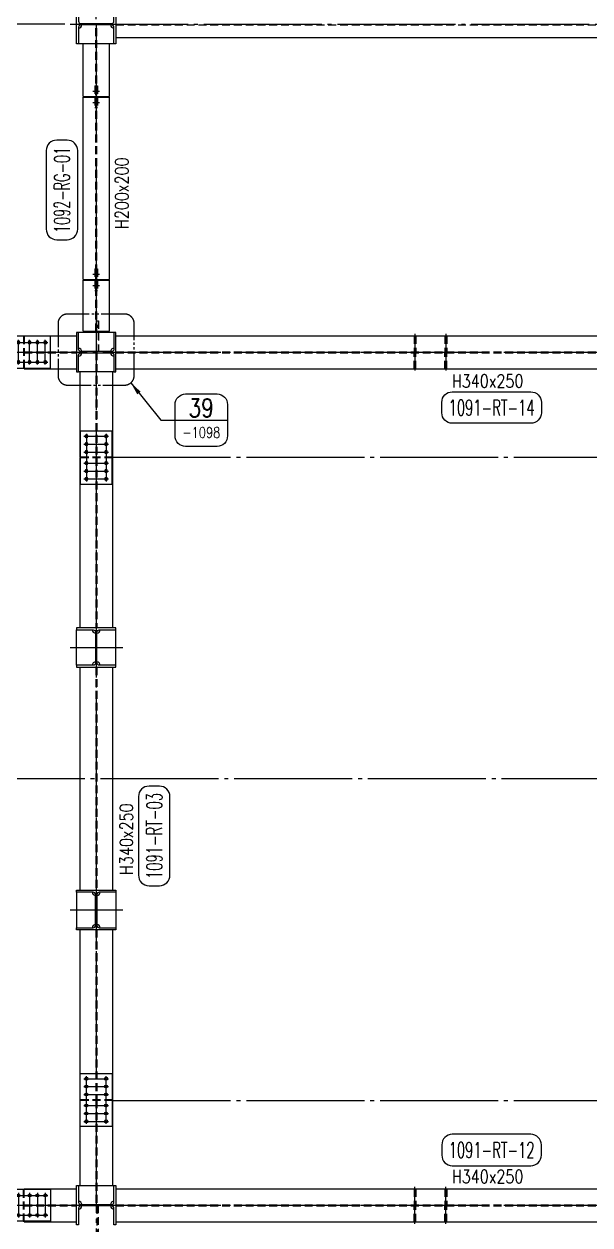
# Model space of a CAD drawing. Header units: millimetres. Extents: x 0 to 232280, y -26939 to 23794.
# Drawn here: x 106419 to 110736, y 10058 to 19212 of the extents above; entities that cross this region are included whole.
import ezdxf
from ezdxf.enums import TextEntityAlignment as Align

# ---------------------------------------------------------------- set-up
doc = ezdxf.new("R2010")
doc.units = ezdxf.units.MM
doc.header["$LTSCALE"] = 30
for name, pattern in [('JNK-CENTER', [34, 30, -1.5, 1, -1.5]), ('JNK-HIDDEN', [3, 2, -1]), ('PH2', [15, 10, -1, 1, -1, 1, -1])]:
    doc.linetypes.add(name, pattern=pattern)
for name, color, linetype in [('CEN-R', 1, 'JNK-CENTER'), ('CON-G', 3, 'Continuous'), ('CON-W', 7, 'Continuous'), ('CON-Y', 2, 'Continuous'), ('det', 2, 'PH2'), ('Dim-W', 7, 'Continuous'), ('HID-Y', 2, 'JNK-HIDDEN'), ('STL-OBJT', 7, 'Continuous')]:
    doc.layers.add(name, color=color, linetype=linetype)
doc.styles.add('SIMPLEX', font='simplex.shx', dxfattribs={"width": 0.8})
doc.dimstyles.new('DIM40', dxfattribs={"dimscale": 40, "dimtxt": 2.5, "dimasz": 2.5, "dimexe": 1, "dimexo": 1, "dimgap": 1, "dimtad": 1, "dimdec": 0, "dimdsep": 46, "dimtxsty": 'SIMPLEX', "dimcen": 0, "dimclrd": 7, "dimclre": 7, "dimclrt": 2, "dimadec": 1, "dimazin": 2, "dimtfac": 1, "dimtdec": 0, "dimtix": 1, "dimtmove": 2, "dimatfit": 2, "dimfxl": 1, "dimtolj": 1, "dimtzin": 0, "dimarcsym": 1})

# ---------------------------------------------------------------- blocks, each defined once
blk = doc.blocks.new('f21222')
at = {"layer": 'CEN-R'}
for p, q in [((319724.8, -21670.5), (320088.1, -21670.5)), ((319744, -21651.3), (319744, -21839.7)), ((319804, -21651.3), (319804, -21839.7)), ((319864, -21651.3), (319864, -21839.7)), ((319949, -21651.3), (319949, -21839.7)), ((320009, -21651.3), (320009, -21839.7)), ((320069, -21651.3), (320069, -21839.7)), ((319724.8, -21820.5), (320088.1, -21820.5))]:
    blk.add_line(p, q, dxfattribs=at)
at = {"layer": 'CON-G'}
for p, q in [((319904, -21620.5), (319904, -21623.5)), ((319909, -21620.5), (319909, -21623.5)), ((319904, -21867.5), (319904, -21870.5)), ((319909, -21867.5), (319909, -21870.5))]:
    blk.add_line(p, q, dxfattribs=at)
blk.add_lwpolyline([(319704, -21623.5), (320109, -21623.5), (320109, -21867.5), (319704, -21867.5)], close=True, dxfattribs=at)
for centre in [(319744, -21670.5), (319804, -21670.5), (319864, -21670.5), (319949, -21670.5), (320009, -21670.5), (320069, -21670.5), (319744, -21820.5), (319804, -21820.5), (319864, -21820.5), (319949, -21820.5), (320009, -21820.5), (320069, -21820.5)]:
    blk.add_circle(centre, 11.5, dxfattribs=at)
at = {"layer": 'HID-Y'}
for p, q in [((319904, -21867.5), (319904, -21623.5)), ((319909, -21867.5), (319909, -21623.5))]:
    blk.add_line(p, q, dxfattribs=at)
blk = doc.blocks.new('*D1501')
at = {"layer": 'DEFPOINTS', "color": 0, "transparency": 16777216}
for p in [(93757.9, 19209.9), (106769.8, 19209.9), (95799.8, 17559.9)]:
    blk.add_point(p, dxfattribs=at)
at = {"layer": 'Dim-W', "color": 7, "linetype": 'ByBlock', "lineweight": -2, "transparency": 16777216}
for p, q in [((106729.8, 19209.9), (93717.9, 19209.9)), ((93757.9, 17659.9), (93757.9, 19109.9)), ((95759.8, 17559.9), (93717.9, 17559.9))]:
    blk.add_line(p, q, dxfattribs=at)
at = {"layer": 'Dim-W', "color": 7, "transparency": 16777216}
for points in [[(93741.3, 19109.9), (93774.6, 19109.9), (93757.9, 19209.9)], [(93741.3, 17659.9), (93774.6, 17659.9), (93757.9, 17559.9)]]:
    blk.add_solid(points, dxfattribs=at)
at = {"layer": 'Dim-W', "color": 2, "transparency": 16777216, "insert": (93667.9, 18384.9), "char_height": 100, "attachment_point": 5, "rotation": 90, "style": 'SIMPLEX'}
blk.add_mtext('\\A1;1650', dxfattribs=at)
blk = doc.blocks.new('*D1502')
at = {"layer": 'DEFPOINTS', "color": 0, "transparency": 16777216}
for p in [(106769.8, 19209.9), (93437.9, 7707.9), (106769.8, 7707.9)]:
    blk.add_point(p, dxfattribs=at)
at = {"layer": 'Dim-W', "color": 7, "linetype": 'ByBlock', "lineweight": -2, "transparency": 16777216}
for p, q in [((106729.8, 19209.9), (93397.9, 19209.9)), ((93437.9, 19109.9), (93437.9, 7807.9)), ((106729.8, 7707.9), (93397.9, 7707.9))]:
    blk.add_line(p, q, dxfattribs=at)
at = {"layer": 'Dim-W', "color": 7, "transparency": 16777216}
for points in [[(93421.3, 19109.9), (93454.6, 19109.9), (93437.9, 19209.9)], [(93421.3, 7807.9), (93454.6, 7807.9), (93437.9, 7707.9)]]:
    blk.add_solid(points, dxfattribs=at)
at = {"layer": 'Dim-W', "color": 2, "transparency": 16777216, "insert": (93347.9, 13458.9), "char_height": 100, "attachment_point": 5, "rotation": 90, "style": 'SIMPLEX'}
blk.add_mtext('\\A1;11502', dxfattribs=at)
blk = doc.blocks.new('*D1482')
at = {"layer": 'DEFPOINTS', "color": 0, "transparency": 16777216}
for p in [(116681.8, 21551.4), (116681.8, 19358.3), (96149.8, 17706.2)]:
    blk.add_point(p, dxfattribs=at)
at = {"layer": 'Dim-W', "color": 7, "linetype": 'ByBlock', "lineweight": -2, "transparency": 16777216}
for p, q in [((96149.8, 17746.2), (96149.8, 21591.4)), ((96249.8, 21551.4), (116581.8, 21551.4)), ((116681.8, 19398.3), (116681.8, 21591.4))]:
    blk.add_line(p, q, dxfattribs=at)
at = {"layer": 'Dim-W', "color": 7, "transparency": 16777216}
for points in [[(96249.8, 21568.1), (96249.8, 21534.8), (96149.8, 21551.4)], [(116581.8, 21568.1), (116581.8, 21534.8), (116681.8, 21551.4)]]:
    blk.add_solid(points, dxfattribs=at)
at = {"layer": 'Dim-W', "color": 2, "transparency": 16777216, "insert": (106415.8, 21641.4), "char_height": 100, "attachment_point": 5, "style": 'SIMPLEX'}
blk.add_mtext('\\A1;20532', dxfattribs=at)
blk = doc.blocks.new('DUCT-TAG')
at = {"layer": 'CON-G'}
blk.add_lwpolyline([(-9.49, -1), (-9.49, 1, -0.414214), (-7.49, 3), (7.49, 3, -0.414214), (9.49, 1), (9.49, -1, -0.414214), (7.49, -3), (-7.49, -3, -0.414214)], format="xyb", close=True, dxfattribs=at)
at = {"layer": 'CON-G', "style": 'SIMPLEX', "width": 1.246304}
blk.add_attdef('NAME', text='', height=3, dxfattribs=at).set_placement((-8.19, -1.5), (8.19, -1.5), align=Align.FIT)
at = {"layer": 'CON-Y', "style": 'SIMPLEX'}
blk.add_attdef('ELEVATION', text='', height=2, dxfattribs=at).set_placement((0, -6.02), align=Align.CENTER)
blk = doc.blocks.new('A$C45881DED')
at = {"layer": 'CON-W'}
h = blk.add_hatch(color=256, dxfattribs=at)
h.paths.add_polyline_path([(27, 114), (15, 114), (15, 125), (27, 125)])
h.paths.add_polyline_path([(31, 114), (27, 114), (27, 125), (31, 125)])
h.paths.add_polyline_path([(35, 114), (31, 114), (31, 125), (35, 125)])
h.paths.add_polyline_path([(35, 125), (31, 125), (31, 137), (35, 137)])
h.paths.add_polyline_path([(31, 125), (27, 125), (27, 137), (31, 137)])
h.paths.add_polyline_path([(27, 125), (15, 125), (15, 137), (27, 137)])
h = blk.add_hatch(color=256, dxfattribs=at)
h.paths.add_polyline_path([(27, 29), (15, 29), (15, 40), (27, 40)])
h.paths.add_polyline_path([(31, 29), (27, 29), (27, 40), (31, 40)])
h.paths.add_polyline_path([(35, 29), (31, 29), (31, 40), (35, 40)])
h.paths.add_polyline_path([(35, 40), (31, 40), (31, 52), (35, 52)])
h.paths.add_polyline_path([(31, 40), (27, 40), (27, 52), (31, 52)])
h.paths.add_polyline_path([(27, 40), (15, 40), (15, 52), (27, 52)])
at = {"layer": 'CEN-R'}
for p, q in [((0, 125), (50, 125)), ((0, 40), (50, 40))]:
    blk.add_line(p, q, dxfattribs=at)
at = {"layer": 'HID-Y'}
for p, q in [((15, 165), (15, 0)), ((15, 165), (21, 165)), ((35, 137), (15, 137)), ((35, 114), (15, 114)), ((21, 165), (21, 0)), ((29, 165), (35, 165)), ((29, 165), (29, 0)), ((35, 165), (35, 0)), ((35, 52), (15, 52)), ((35, 29), (15, 29)), ((15, 0), (21, 0)), ((29, 0), (35, 0))]:
    blk.add_line(p, q, dxfattribs=at)
blk = doc.blocks.new('det-tag')
at = {"layer": 'CON-Y'}
blk.add_line((5, 0), (-5, 0), dxfattribs=at)
blk.add_lwpolyline([(-3, -5), (3, -5, 0.414214), (5, -3), (5, 3, 0.414214), (3, 5), (-3, 5, 0.414214), (-5, 3), (-5, -3, 0.414214)], format="xyb", close=True, dxfattribs=at)
at = {"layer": 'CON-G', "style": 'SIMPLEX', "width": 0.8}
blk.add_attdef('TAG', text='', height=3.5, dxfattribs=at).set_placement((0.02, 0.58), align=Align.CENTER)
at = {"layer": 'CON-Y', "style": 'SIMPLEX', "width": 0.8}
blk.add_attdef('-8888', text='', height=2, dxfattribs=at).set_placement((0, -3.34), align=Align.CENTER)
blk = doc.blocks.new('*D1460')
at = {"layer": 'DEFPOINTS', "color": 0, "transparency": 16777216}
for p in [(106969.8, 21231.4), (107119.8, 19359.9), (106969.8, 19209.9)]:
    blk.add_point(p, dxfattribs=at)
at = {"layer": 'Dim-W', "color": 7, "linetype": 'ByBlock', "lineweight": -2, "transparency": 16777216}
for p, q in [((106969.8, 19249.9), (106969.8, 21271.4)), ((107119.8, 19399.9), (107119.8, 21271.4)), ((106869.8, 21231.4), (106769.8, 21231.4)), ((107119.8, 21231.4), (106969.8, 21231.4)), ((107219.8, 21231.4), (107319.8, 21231.4))]:
    blk.add_line(p, q, dxfattribs=at)
at = {"layer": 'Dim-W', "color": 7, "transparency": 16777216}
for points in [[(106869.8, 21248.1), (106869.8, 21214.8), (106969.8, 21231.4)], [(107219.8, 21248.1), (107219.8, 21214.8), (107119.8, 21231.4)]]:
    blk.add_solid(points, dxfattribs=at)
at = {"layer": 'Dim-W', "color": 2, "transparency": 16777216, "insert": (106781.8, 21321.4), "char_height": 100, "attachment_point": 5, "style": 'SIMPLEX'}
blk.add_mtext('\\A1;150', dxfattribs=at)
blk = doc.blocks.new('A$C507E2DC9')
at = {"layer": 'CEN-R'}
blk.add_line((7, 0), (7, 280), dxfattribs=at)
at = {"layer": 'HID-Y'}
for p, q in [((0, 265), (0, 144.5)), ((14, 265), (14, 144.5)), ((0, 15), (0, 135.5)), ((14, 15), (14, 135.5))]:
    blk.add_line(p, q, dxfattribs=at)

msp = doc.modelspace()

# ---------------------------------------------------------------- hatches: boundary and pattern name
at = {"layer": 'CON-W'}
h = msp.add_hatch(color=256, dxfattribs=at)
h.paths.add_polyline_path([(106973.85, 16897.9), (106985.85, 16897.9), (106985.85, 16909.9), (106973.85, 16909.9)])
h.paths.add_polyline_path([(106969.85, 16897.9), (106973.85, 16897.9), (106973.85, 16909.9), (106969.85, 16909.9)])
h.paths.add_polyline_path([(106965.85, 16897.9), (106969.85, 16897.9), (106969.85, 16909.9), (106965.85, 16909.9)])
h.paths.add_polyline_path([(106965.85, 16909.9), (106969.85, 16909.9), (106969.85, 16920.9), (106965.85, 16920.9)])
h.paths.add_polyline_path([(106969.85, 16909.9), (106973.85, 16909.9), (106973.85, 16920.9), (106969.85, 16920.9)])
h.paths.add_polyline_path([(106973.85, 16909.9), (106985.85, 16909.9), (106985.85, 16920.9), (106973.85, 16920.9)])

# ---------------------------------------------------------------- linework, layer by layer
at = {"layer": 'CEN-R'}
for p, q in [((106769.85, 19209.9), (117031.85, 19209.9)), ((106969.85, 19209.9), (106969.85, 7707.9)), ((95799.85, 16709.9), (117031.85, 16709.9)), ((107094.85, 15909.9), (114303.85, 15909.9)), ((106769.73, 14458.9), (107171.25, 14458.9)), ((117081.85, 13458.9), (95749.85, 13458.9)), ((106769.73, 12458.9), (107171.25, 12458.9)), ((107094.85, 11007.9), (114303.85, 11007.9)), ((95799.85, 10207.9), (117031.85, 10207.9))]:
    msp.add_line(p, q, dxfattribs=at)
at = {"layer": 'CON-G'}
for p, q in [((107104.85, 19059.9), (106834.85, 19059.9)), ((106869.85, 18659.9), (106869.85, 19059.9)), ((107069.85, 18659.9), (107069.85, 19059.9)), ((107119.85, 19109.9), (111750.85, 19109.9)), ((106869.85, 18659.9), (107069.85, 18659.9)), ((106869.85, 17264.9), (106869.85, 18654.9)), ((106869.85, 18654.9), (107069.85, 18654.9)), ((107069.85, 17264.9), (107069.85, 18654.9)), ((106869.85, 17264.9), (107069.85, 17264.9)), ((106869.85, 16869.9), (106869.85, 17259.9)), ((106869.85, 17259.9), (107069.85, 17259.9)), ((107069.85, 16869.9), (107069.85, 17259.9)), ((107104.85, 16859.9), (106834.85, 16859.9)), ((106869.85, 16869.9), (107069.85, 16869.9)), ((106420.85, 16834.9), (106819.85, 16834.9)), ((107119.85, 16834.9), (116681.85, 16834.9)), ((106420.85, 16584.9), (106819.85, 16584.9)), ((107119.85, 16584.9), (116681.85, 16584.9)), ((107104.85, 16559.9), (106834.85, 16559.9)), ((106844.85, 16559.9), (106844.85, 15909.9)), ((107094.85, 16559.9), (107094.85, 15909.9)), ((106844.85, 15904.9), (106844.85, 14608.9)), ((107094.85, 15904.9), (107094.85, 14608.9)), ((106819.85, 14323.9), (106819.85, 14593.9)), ((107119.85, 14323.9), (107119.85, 14593.9)), ((106844.85, 14308.9), (106844.85, 12608.9)), ((107094.85, 14308.9), (107094.85, 12608.9)), ((106819.85, 12593.9), (106819.85, 12323.9)), ((107119.85, 12593.9), (107119.85, 12323.9)), ((106844.85, 12308.9), (106844.85, 11012.9)), ((107094.85, 12308.9), (107094.85, 11012.9)), ((106844.85, 11007.9), (106844.85, 10357.9)), ((107094.85, 11007.9), (107094.85, 10357.9)), ((106834.85, 10357.9), (107104.85, 10357.9)), ((106420.85, 10332.9), (106819.85, 10332.9)), ((107119.85, 10332.9), (116681.85, 10332.9)), ((106420.85, 10082.9), (106819.85, 10082.9)), ((107119.85, 10082.9), (116681.85, 10082.9))]:
    msp.add_line(p, q, dxfattribs=at)
for points in [[(106819.85, 19359.9), (106834.85, 19359.9), (106834.85, 19232.9, 0.4142136), (106852.85, 19214.9), (107086.85, 19214.9, 0.4142136), (107104.85, 19232.9), (107104.85, 19359.9), (107119.85, 19359.9), (107119.85, 19059.9), (107104.85, 19059.9), (107104.85, 19186.9, 0.4142136), (107086.85, 19204.9), (106852.85, 19204.9, 0.4142136), (106834.85, 19186.9), (106834.85, 19059.9), (106819.85, 19059.9)], [(106819.85, 16559.9), (106834.85, 16559.9), (106834.85, 16686.9, -0.4142136), (106852.85, 16704.9), (107086.85, 16704.9, -0.4142136), (107104.85, 16686.9), (107104.85, 16559.9), (107119.85, 16559.9), (107119.85, 16859.9), (107104.85, 16859.9), (107104.85, 16732.9, -0.4142136), (107086.85, 16714.9), (106852.85, 16714.9, -0.4142136), (106834.85, 16732.9), (106834.85, 16859.9), (106819.85, 16859.9)], [(106819.85, 14608.9), (106819.85, 14593.9), (106946.85, 14593.9, -0.4142136), (106964.85, 14575.9), (106964.85, 14341.9, -0.4142136), (106946.85, 14323.9), (106819.85, 14323.9), (106819.85, 14308.9), (107119.85, 14308.9), (107119.85, 14323.9), (106992.85, 14323.9, -0.4142136), (106974.85, 14341.9), (106974.85, 14575.9, -0.4142136), (106992.85, 14593.9), (107119.85, 14593.9), (107119.85, 14608.9)], [(106819.85, 12308.9), (106819.85, 12323.9), (106946.85, 12323.9, 0.4142136), (106964.85, 12341.9), (106964.85, 12575.9, 0.4142136), (106946.85, 12593.9), (106819.85, 12593.9), (106819.85, 12608.9), (107119.85, 12608.9), (107119.85, 12593.9), (106992.85, 12593.9, 0.4142136), (106974.85, 12575.9), (106974.85, 12341.9, 0.4142136), (106992.85, 12323.9), (107119.85, 12323.9), (107119.85, 12308.9)], [(106819.85, 10357.9), (106834.85, 10357.9), (106834.85, 10230.9, 0.4142136), (106852.85, 10212.9), (107086.85, 10212.9, 0.4142136), (107104.85, 10230.9), (107104.85, 10357.9), (107119.85, 10357.9), (107119.85, 10057.9), (107104.85, 10057.9), (107104.85, 10184.9, 0.4142136), (107086.85, 10202.9), (106852.85, 10202.9, 0.4142136), (106834.85, 10184.9), (106834.85, 10057.9), (106819.85, 10057.9)]]:
    msp.add_lwpolyline(points, format="xyb", close=True, dxfattribs=at)
for centre, start, end in [((106834.85, 19204.9), 270, 0), ((107104.85, 19204.9), 180, 270), ((106834.85, 16714.9), 0, 90), ((106834.85, 16704.9), 270, 0), ((107104.85, 16714.9), 90, 180), ((107104.85, 16704.9), 180, 270), ((106964.85, 14593.9), 180, 270), ((106974.85, 14593.9), 270, 0), ((106964.85, 14323.9), 90, 180), ((106974.85, 14323.9), 0, 90), ((106964.85, 12593.9), 180, 270), ((106974.85, 12593.9), 270, 0), ((106964.85, 12323.9), 90, 180), ((106974.85, 12323.9), 0, 90), ((106834.85, 10212.9), 0, 90), ((106834.85, 10202.9), 270, 0), ((107104.85, 10212.9), 90, 180), ((107104.85, 10202.9), 180, 270)]:
    msp.add_arc(centre, 25, start, end, dxfattribs=at)
at = {"layer": 'det', "ltscale": 0.6}
msp.add_lwpolyline([(106750.05, 17001.28, 0.4142136), (106678.05, 16929.28), (106678.05, 16531.96, 0.4142136), (106750.05, 16459.96), (107186.78, 16459.96, 0.4142136), (107258.78, 16531.96), (107258.78, 16929.28, 0.4142136), (107186.78, 17001.28)], format="xyb", close=True, dxfattribs=at)
at = {"layer": 'HID-Y'}
for p, q in [((106965.85, 16869.9), (106965.85, 19204.9)), ((106973.85, 16869.9), (106973.85, 19204.9)), ((107119.85, 19205.4), (111895.85, 19205.4)), ((106985.85, 16897.9), (106965.85, 16897.9)), ((106420.85, 16714.4), (106819.85, 16714.4)), ((106420.85, 16705.4), (106819.85, 16705.4)), ((106965.35, 16709.9), (106965.35, 15909.9)), ((106974.35, 16709.9), (106974.35, 15909.9)), ((107119.85, 16714.4), (116681.85, 16714.4)), ((107119.85, 16705.4), (116681.85, 16705.4)), ((106965.35, 15904.9), (106965.35, 14608.9)), ((106974.35, 15904.9), (106974.35, 14608.9)), ((106965.35, 14308.9), (106965.35, 12608.9)), ((106974.35, 14308.9), (106974.35, 12608.9)), ((106965.35, 12308.9), (106965.35, 11012.9)), ((106974.35, 12308.9), (106974.35, 11012.9)), ((106965.35, 11007.9), (106965.35, 10212.9)), ((106974.35, 11007.9), (106974.35, 10212.9)), ((106420.85, 10212.4), (106819.85, 10212.4)), ((106420.85, 10203.4), (106819.85, 10203.4)), ((107119.85, 10212.4), (116681.85, 10212.4)), ((107119.85, 10203.4), (116681.85, 10203.4))]:
    msp.add_line(p, q, dxfattribs=at)
for points in [[(106985.85, 16714.9), (106973.85, 16714.9), (106973.85, 16949.9), (106985.85, 16949.9)], [(106985.85, 10202.9), (106973.85, 10202.9), (106973.85, 9967.9), (106985.85, 9967.9)]]:
    msp.add_lwpolyline(points, close=True, dxfattribs=at)
at = {"layer": 'STL-OBJT'}
msp.add_line((107462, 16192.3), (107570.98, 16192.3), dxfattribs=at)

# ---------------------------------------------------------------- block references
at = {"layer": 'CON-G'}
for p in [(106944.85, 18574.9), (106944.85, 17179.9)]:
    msp.add_blockref('A$C45881DED', p, dxfattribs=at)
at = {"layer": 'CON-W', "xscale": -1}
for p, rotation in [((-213488.12, -5035.61), 180), ((85224.33, 335813.87), 90)]:
    msp.add_blockref('f21222', p, dxfattribs=dict(at, rotation=rotation))
at = {"layer": 'CON-W', "rotation": 90.00000000000001}
msp.add_blockref('f21222', (85224.33, -308896.06), dxfattribs=at)
at = {"layer": 'CON-W'}
msp.add_blockref('f21222', (-213488.12, 31953.42), dxfattribs=at)
at = {"layer": 'CON-Y'}
ref = msp.add_blockref('det-tag', (107770.98, 16192.3), dxfattribs=dict(at, xscale=-40, yscale=40, zscale=40))
ref.add_attrib('TAG', '39', dxfattribs={"layer": 'CON-G', "height": 140, "style": 'SIMPLEX', "width": 0.8}).set_placement((107770.04, 16215.5), align=Align.CENTER)
ref.add_attrib('-8888', '-1098', dxfattribs={"height": 80, "style": 'SIMPLEX', "width": 0.8}).set_placement((107770.98, 16058.7), align=Align.CENTER)
at = {"layer": 'Dim-W', "rotation": 180}
for p in [(109407.85, 16849.9), (109643.85, 16849.9)]:
    msp.add_blockref('A$C507E2DC9', p, dxfattribs=at)
at = {"layer": 'Dim-W', "xscale": -1}
for p in [(109407.85, 10067.9), (109643.85, 10067.9)]:
    msp.add_blockref('A$C507E2DC9', p, dxfattribs=at)
at = {"layer": 'STL-OBJT'}
ref = msp.add_blockref('DUCT-TAG', (106708.02, 17947.4), dxfattribs=dict(at, xscale=-40, yscale=40, zscale=40, rotation=90))
ref.add_attrib('NAME', '1092-RG-01', dxfattribs={"layer": 'CON-G', "height": 120, "rotation": 90, "style": 'SIMPLEX', "width": 0.588}).set_placement((106768.02, 17619.8), (106768.02, 18275), align=Align.FIT)
ref = msp.add_blockref('DUCT-TAG', (109985.31, 16288.41), dxfattribs=dict(at, xscale=40, yscale=40, zscale=40, rotation=180))
ref.add_attrib('NAME', '1091-RT-14', dxfattribs={"layer": 'CON-G', "height": 120, "style": 'SIMPLEX', "width": 0.591031}).set_placement((109657.71, 16228.41), (110312.91, 16228.41), align=Align.FIT)
ref = msp.add_blockref('DUCT-TAG', (107412.08, 13023.2), dxfattribs=dict(at, xscale=-40, yscale=40, zscale=40, rotation=270))
ref.add_attrib('NAME', '1091-RT-03', dxfattribs={"layer": 'CON-G', "height": 120, "rotation": 90, "style": 'SIMPLEX', "width": 0.58203}).set_placement((107472.08, 12695.6), (107472.08, 13350.8), align=Align.FIT)
ref = msp.add_blockref('DUCT-TAG', (109985.31, 10629.39), dxfattribs=dict(at, xscale=-40, yscale=40, zscale=40))
ref.add_attrib('NAME', '1091-RT-12', dxfattribs={"layer": 'CON-G', "height": 120, "style": 'SIMPLEX', "width": 0.594093}).set_placement((109657.71, 10569.39), (110312.91, 10569.39), align=Align.FIT)

# ---------------------------------------------------------------- texts
at = {"layer": 'CON-Y', "style": 'SIMPLEX', "width": 0.8}
for s, p in [('H200x200', (107214.43, 17649.94)), ('H340x250', (107249.36, 12726.37))]:
    msp.add_text(s, height=100, rotation=90, dxfattribs=at).set_placement(p)
for p in [(109682.57, 16440.66), (109682.57, 10377.15)]:
    msp.add_text('H340x250', height=100, dxfattribs=at).set_placement(p)

# ---------------------------------------------------------------- dimensions: what is measured, and where the dimension line sits
at = {"layer": 'Dim-W'}
dim = msp.add_linear_dim(base=(116681.85, 21551.43), p1=(96149.85, 17706.15), p2=(116681.85, 19358.3), dimstyle='DIM40', dxfattribs=at)
dim.commit()
dim.dimension.update_dxf_attribs({"geometry": '*D1482', "text_midpoint": (106415.85, 21641.43)})
dim = msp.add_linear_dim(base=(106969.85, 21231.43), p1=(107119.85, 19359.9), p2=(106969.85, 19209.9), dimstyle='DIM40', dxfattribs=at)
dim.commit()
dim.dimension.update_dxf_attribs({"geometry": '*D1460', "text_midpoint": (106781.77, 21321.43), "dimtype": 160})
dim = msp.add_linear_dim(base=(93437.92, 7707.9), p1=(106769.85, 19209.9), p2=(106769.85, 7707.9), angle=90, dimstyle='DIM40', override={"dimtmove": 0}, dxfattribs=at)
dim.commit()
dim.dimension.update_dxf_attribs({"geometry": '*D1502', "text_midpoint": (93437.92, 13458.9), "dimtype": 160})
dim = msp.add_linear_dim(base=(93757.92, 19209.9), p1=(95799.85, 17559.9), p2=(106769.85, 19209.9), angle=270, dimstyle='DIM40', dxfattribs=at)
dim.commit()
dim.dimension.update_dxf_attribs({"geometry": '*D1501', "text_midpoint": (93667.92, 18384.9)})

# ---------------------------------------------------------------- leaders
msp.add_leader([(107233.17, 16476.89), (107462, 16192.3)], dimstyle='DIM40', override={"dimgap": 1, "dimtad": 0}, dxfattribs=at)

doc.saveas('drawing.dxf')
